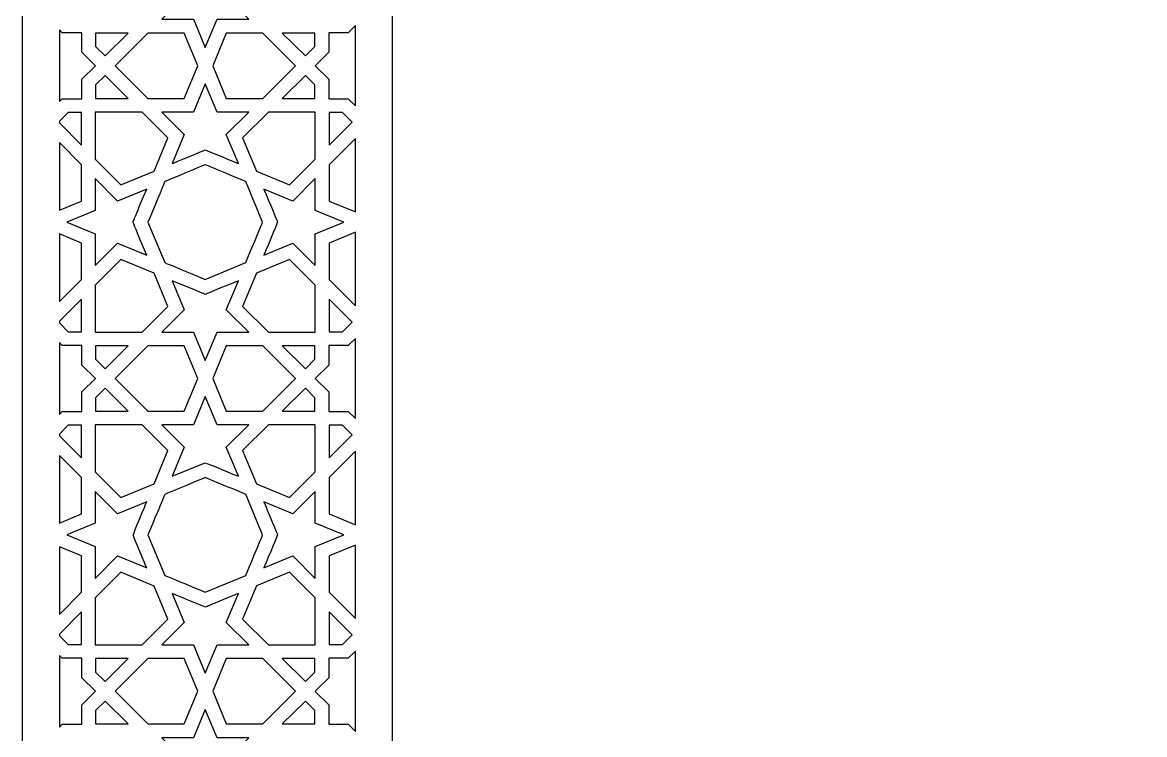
# Model space of a CAD drawing. Header units: millimetres. Extents: x -71 to 71, y -100 to 100.
# Drawn here: x -71.4 to 0, y -44.5 to 0.9 of the extents above; entities that cross this region are included whole.
import ezdxf

# ---------------------------------------------------------------- set-up
doc = ezdxf.new("R2010")
doc.units = ezdxf.units.MM
doc.header["$MEASUREMENT"] = 0
doc.layers.add('layer 1', color=7, linetype='Continuous')

msp = doc.modelspace()

# ---------------------------------------------------------------- linework, layer by layer
at = {"layer": 'layer 1', "color": 250}
for points, knots in [([(71.4703, 100.1536), (71.4703, 100.1536), (-71.4375, 100.1536), (-71.4375, 100.1536), (-71.4375, 100.1536), (-71.4375, 100.1536), (-71.4375, -99.8361), (-71.4375, -99.8361), (-71.4375, -99.8361), (-71.4375, -99.8361), (-47.8871, -99.8361), (-47.8871, -99.8361), (-47.8871, -99.8361), (-47.8871, -99.8361), (-47.8871, 29.4887), (-47.8871, 29.4887), (-47.8871, 29.4887), (-47.8871, 38.6786), (-43.8667, 47.1615), (-36.8563, 52.7622), (-36.8563, 52.7622), (-23.6283, 63.3317), (-10.5375, 62.4029), (0.0166, 75.0503), (0.0166, 75.0503), (10.5703, 62.4029), (23.6608, 63.3317), (36.8893, 52.7622), (36.8893, 52.7622), (43.8993, 47.1615), (47.9199, 38.6789), (47.9199, 29.4887), (47.9199, 29.4887), (47.9199, 29.4887), (47.9199, -99.8361), (47.9199, -99.8361), (47.9199, -99.8361), (47.9199, -99.8361), (71.4703, -99.8361), (71.4703, -99.8361), (71.4703, -99.8361), (71.4703, -99.8361), (71.4703, 100.1536), (71.4703, 100.1536)], [0, 0, 0, 0, 0.0833333, 0.0833333, 0.0833333, 0.0833333, 0.1666667, 0.1666667, 0.1666667, 0.1666667, 0.25, 0.25, 0.25, 0.25, 0.3333333, 0.3333333, 0.3333333, 0.3333333, 0.4166667, 0.4166667, 0.4166667, 0.4166667, 0.5, 0.5, 0.5, 0.5, 0.5833333, 0.5833333, 0.5833333, 0.5833333, 0.6666667, 0.6666667, 0.6666667, 0.6666667, 0.75, 0.75, 0.75, 0.75, 0.8333333, 0.8333333, 0.8333333, 0.8333333, 1, 1, 1, 1]), ([(-59.7856, 3.4653), (-59.3987, 3.6266), (-59.9415, 3.4004), (-57.6901, 4.3339), (-57.6901, 4.3339), (-57.6901, 4.3339), (-58.4561, 2.4878), (-58.4561, 2.4878), (-58.4561, 2.4878), (-58.4561, 2.4878), (-57.0247, 1.0633), (-57.0247, 1.0633), (-57.0247, 1.0633), (-57.0247, 1.0633), (-59.0456, 1.0633), (-59.0456, 1.0633), (-59.0456, 1.0633), (-59.0456, 1.0633), (-59.795, -0.7454), (-59.795, -0.7454), (-59.795, -0.7454), (-59.795, -0.7454), (-60.5434, 1.0633), (-60.5434, 1.0633), (-60.5434, 1.0633), (-60.5434, 1.0633), (-62.5654, 1.0633), (-62.5654, 1.0633), (-62.5654, 1.0633), (-62.5654, 1.0633), (-61.1341, 2.4878), (-61.1341, 2.4878), (-61.1341, 2.4878), (-61.1341, 2.4878), (-61.9004, 4.3339), (-61.9004, 4.3339), (-61.9004, 4.3339), (-61.832, 4.3057), (-59.8576, 3.4826), (-59.7856, 3.4653)], [0, 0, 0, 0, 0.0909091, 0.0909091, 0.0909091, 0.0909091, 0.1818182, 0.1818182, 0.1818182, 0.1818182, 0.2727273, 0.2727273, 0.2727273, 0.2727273, 0.3636364, 0.3636364, 0.3636364, 0.3636364, 0.4545455, 0.4545455, 0.4545455, 0.4545455, 0.5454545, 0.5454545, 0.5454545, 0.5454545, 0.6363636, 0.6363636, 0.6363636, 0.6363636, 0.7272727, 0.7272727, 0.7272727, 0.7272727, 0.8181818, 0.8181818, 0.8181818, 0.8181818, 1, 1, 1, 1]), ([(-66.7907, -1.8976), (-66.7907, -1.8976), (-67.6581, -2.7573), (-67.6581, -2.7573), (-67.6581, -2.7573), (-67.6581, -2.7573), (-67.6581, -3.9998), (-67.6581, -3.9998), (-67.6581, -3.9998), (-67.6581, -3.9998), (-68.9004, -3.9998), (-68.9004, -3.9998), (-68.9004, -3.9998), (-68.9004, -3.9998), (-69.0857, -4.1868), (-69.0857, -4.1868), (-69.0857, -4.1868), (-69.0857, -4.1868), (-69.0857, 0.3905), (-69.0857, 0.3905), (-69.0857, 0.3905), (-69.0857, 0.3905), (-68.9004, 0.2039), (-68.9004, 0.2039), (-68.9004, 0.2039), (-68.9004, 0.2039), (-67.6581, 0.2039), (-67.6581, 0.2039), (-67.6581, 0.2039), (-67.6581, 0.2039), (-67.6581, -1.0396), (-67.6581, -1.0396), (-67.6581, -1.0396), (-67.6581, -1.0396), (-66.7907, -1.8976), (-66.7907, -1.8976)], [0, 0, 0, 0, 0.1, 0.1, 0.1, 0.1, 0.2, 0.2, 0.2, 0.2, 0.3, 0.3, 0.3, 0.3, 0.4, 0.4, 0.4, 0.4, 0.5, 0.5, 0.5, 0.5, 0.6, 0.6, 0.6, 0.6, 0.7, 0.7, 0.7, 0.7, 0.8, 0.8, 0.8, 0.8, 1, 1, 1, 1]), ([(-64.7007, 0.181), (-64.7007, 0.181), (-66.1659, -1.2777), (-66.1659, -1.2777), (-66.1659, -1.2777), (-66.1659, -1.2777), (-66.777, -0.672), (-66.777, -0.672), (-66.777, -0.672), (-66.777, -0.672), (-66.777, 0.181), (-66.777, 0.181), (-66.777, 0.181), (-66.777, 0.181), (-64.7007, 0.181), (-64.7007, 0.181)], [0, 0, 0, 0, 0.2, 0.2, 0.2, 0.2, 0.4, 0.4, 0.4, 0.4, 0.6, 0.6, 0.6, 0.6, 1, 1, 1, 1]), ([(-61.1334, 0.181), (-61.1334, 0.181), (-60.2719, -1.8986), (-60.2719, -1.8986), (-60.2719, -1.8986), (-60.2719, -1.8986), (-61.1334, -3.9779), (-61.1334, -3.9779), (-61.1334, -3.9779), (-61.1334, -3.9779), (-63.4509, -3.9779), (-63.4509, -3.9779), (-63.4509, -3.9779), (-63.4509, -3.9779), (-65.5409, -1.8986), (-65.5409, -1.8986), (-65.5409, -1.8986), (-65.5409, -1.8986), (-63.4509, 0.181), (-63.4509, 0.181), (-63.4509, 0.181), (-63.4509, 0.181), (-61.1334, 0.181), (-61.1334, 0.181)], [0, 0, 0, 0, 0.1428571, 0.1428571, 0.1428571, 0.1428571, 0.2857143, 0.2857143, 0.2857143, 0.2857143, 0.4285714, 0.4285714, 0.4285714, 0.4285714, 0.5714286, 0.5714286, 0.5714286, 0.5714286, 0.7142857, 0.7142857, 0.7142857, 0.7142857, 1, 1, 1, 1]), ([(-58.4568, -3.9779), (-58.4568, -3.9779), (-59.3171, -1.8986), (-59.3171, -1.8986), (-59.3171, -1.8986), (-59.3171, -1.8986), (-58.4568, 0.181), (-58.4568, 0.181), (-58.4568, 0.181), (-58.4568, 0.181), (-56.1394, 0.181), (-56.1394, 0.181), (-56.1394, 0.181), (-56.1394, 0.181), (-54.0494, -1.8986), (-54.0494, -1.8986), (-54.0494, -1.8986), (-54.0494, -1.8986), (-56.1394, -3.9779), (-56.1394, -3.9779), (-56.1394, -3.9779), (-56.1394, -3.9779), (-58.4568, -3.9779), (-58.4568, -3.9779)], [0, 0, 0, 0, 0.1428571, 0.1428571, 0.1428571, 0.1428571, 0.2857143, 0.2857143, 0.2857143, 0.2857143, 0.4285714, 0.4285714, 0.4285714, 0.4285714, 0.5714286, 0.5714286, 0.5714286, 0.5714286, 0.7142857, 0.7142857, 0.7142857, 0.7142857, 1, 1, 1, 1]), ([(-52.8132, 0.181), (-52.8132, 0.181), (-52.8132, -0.672), (-52.8132, -0.672), (-52.8132, -0.672), (-52.8132, -0.672), (-53.4232, -1.2777), (-53.4232, -1.2777), (-53.4232, -1.2777), (-53.4232, -1.2777), (-54.8893, 0.181), (-54.8893, 0.181), (-54.8893, 0.181), (-54.8893, 0.181), (-52.8132, 0.181), (-52.8132, 0.181)], [0, 0, 0, 0, 0.2, 0.2, 0.2, 0.2, 0.4, 0.4, 0.4, 0.4, 0.6, 0.6, 0.6, 0.6, 1, 1, 1, 1]), ([(-52.7747, -1.9216), (-52.7747, -1.9216), (-52.7729, -1.9205), (-52.7729, -1.9205), (-52.7729, -1.9205), (-52.7729, -1.9205), (-52.797, -1.8965), (-52.797, -1.8965), (-52.797, -1.8965), (-52.797, -1.8965), (-51.931, -1.0396), (-51.931, -1.0396), (-51.931, -1.0396), (-51.931, -1.0396), (-51.931, 0.2039), (-51.931, 0.2039), (-51.931, 0.2039), (-51.931, 0.2039), (-50.6887, 0.2039), (-50.6887, 0.2039), (-50.6887, 0.2039), (-50.6887, 0.2039), (-50.2387, 0.6576), (-50.2387, 0.6576), (-50.2387, 0.6576), (-50.2387, 0.6576), (-50.2387, -4.4535), (-50.2387, -4.4535), (-50.2387, -4.4535), (-50.2387, -4.4535), (-50.6887, -3.9998), (-50.6887, -3.9998), (-50.6887, -3.9998), (-50.6887, -3.9998), (-51.931, -3.9998), (-51.931, -3.9998), (-51.931, -3.9998), (-51.931, -3.9998), (-51.931, -2.7573), (-51.931, -2.7573), (-51.931, -2.7573), (-51.931, -2.7573), (-52.7747, -1.9216), (-52.7747, -1.9216)], [0, 0, 0, 0, 0.0833333, 0.0833333, 0.0833333, 0.0833333, 0.1666667, 0.1666667, 0.1666667, 0.1666667, 0.25, 0.25, 0.25, 0.25, 0.3333333, 0.3333333, 0.3333333, 0.3333333, 0.4166667, 0.4166667, 0.4166667, 0.4166667, 0.5, 0.5, 0.5, 0.5, 0.5833333, 0.5833333, 0.5833333, 0.5833333, 0.6666667, 0.6666667, 0.6666667, 0.6666667, 0.75, 0.75, 0.75, 0.75, 0.8333333, 0.8333333, 0.8333333, 0.8333333, 1, 1, 1, 1]), ([(-66.777, -3.9779), (-66.777, -3.9779), (-66.777, -3.1238), (-66.777, -3.1238), (-66.777, -3.1238), (-66.777, -3.1238), (-66.1659, -2.5192), (-66.1659, -2.5192), (-66.1659, -2.5192), (-66.1659, -2.5192), (-64.7007, -3.9779), (-64.7007, -3.9779), (-64.7007, -3.9779), (-64.7007, -3.9779), (-66.777, -3.9779), (-66.777, -3.9779)], [0, 0, 0, 0, 0.2, 0.2, 0.2, 0.2, 0.4, 0.4, 0.4, 0.4, 0.6, 0.6, 0.6, 0.6, 1, 1, 1, 1]), ([(-54.8893, -3.9779), (-54.8893, -3.9779), (-53.4231, -2.5192), (-53.4231, -2.5192), (-53.4231, -2.5192), (-53.4231, -2.5192), (-52.8132, -3.1238), (-52.8132, -3.1238), (-52.8132, -3.1238), (-52.8132, -3.1238), (-52.8132, -3.9779), (-52.8132, -3.9779), (-52.8132, -3.9779), (-52.8132, -3.9779), (-54.8893, -3.9779), (-54.8893, -3.9779)], [0, 0, 0, 0, 0.2, 0.2, 0.2, 0.2, 0.4, 0.4, 0.4, 0.4, 0.6, 0.6, 0.6, 0.6, 1, 1, 1, 1]), ([(-60.5434, -4.8591), (-60.5434, -4.8591), (-59.795, -3.0505), (-59.795, -3.0505), (-59.795, -3.0505), (-59.795, -3.0505), (-59.0456, -4.8591), (-59.0456, -4.8591), (-59.0456, -4.8591), (-59.0456, -4.8591), (-57.0247, -4.8591), (-57.0247, -4.8591), (-57.0247, -4.8591), (-57.0247, -4.8591), (-58.4561, -6.2837), (-58.4561, -6.2837), (-58.4561, -6.2837), (-58.4561, -6.2837), (-57.6898, -8.1308), (-57.6898, -8.1308), (-57.6898, -8.1308), (-57.7621, -8.1008), (-59.7329, -7.2764), (-59.81, -7.2637), (-59.81, -7.2637), (-59.9058, -7.3043), (-61.8021, -8.0902), (-61.9004, -8.1308), (-61.9004, -8.1308), (-61.9004, -8.1308), (-61.1341, -6.2837), (-61.1341, -6.2837), (-61.1341, -6.2837), (-61.1341, -6.2837), (-62.5654, -4.8591), (-62.5654, -4.8591), (-62.5654, -4.8591), (-62.5654, -4.8591), (-60.5434, -4.8591), (-60.5434, -4.8591)], [0, 0, 0, 0, 0.0909091, 0.0909091, 0.0909091, 0.0909091, 0.1818182, 0.1818182, 0.1818182, 0.1818182, 0.2727273, 0.2727273, 0.2727273, 0.2727273, 0.3636364, 0.3636364, 0.3636364, 0.3636364, 0.4545455, 0.4545455, 0.4545455, 0.4545455, 0.5454545, 0.5454545, 0.5454545, 0.5454545, 0.6363636, 0.6363636, 0.6363636, 0.6363636, 0.7272727, 0.7272727, 0.7272727, 0.7272727, 0.8181818, 0.8181818, 0.8181818, 0.8181818, 1, 1, 1, 1]), ([(-67.6797, -4.8807), (-67.6797, -4.8807), (-67.6797, -6.9571), (-67.6797, -6.9571), (-67.6797, -6.9571), (-67.6797, -6.9571), (-69.0857, -5.5446), (-69.0857, -5.5446), (-69.0857, -5.5446), (-69.0857, -5.5446), (-69.0857, -5.4381), (-69.0857, -5.4381), (-69.0857, -5.4381), (-69.0857, -5.4381), (-68.534, -4.8807), (-68.534, -4.8807), (-68.534, -4.8807), (-68.534, -4.8807), (-67.6797, -4.8807), (-67.6797, -4.8807)], [0, 0, 0, 0, 0.1666667, 0.1666667, 0.1666667, 0.1666667, 0.3333333, 0.3333333, 0.3333333, 0.3333333, 0.5, 0.5, 0.5, 0.5, 0.6666667, 0.6666667, 0.6666667, 0.6666667, 1, 1, 1, 1]), ([(-63.0524, -8.6067), (-63.0524, -8.6067), (-65.1666, -9.4837), (-65.1666, -9.4837), (-65.1666, -9.4837), (-65.1666, -9.4837), (-66.7988, -7.8436), (-66.7988, -7.8436), (-66.7988, -7.8436), (-66.7988, -7.8436), (-66.7988, -4.8591), (-66.7988, -4.8591), (-66.7988, -4.8591), (-66.7988, -4.8591), (-63.8142, -4.8591), (-63.8142, -4.8591), (-63.8142, -4.8591), (-63.8142, -4.8591), (-62.174, -6.4911), (-62.174, -6.4911), (-62.174, -6.4911), (-62.174, -6.4911), (-63.0524, -8.6067), (-63.0524, -8.6067)], [0, 0, 0, 0, 0.1428571, 0.1428571, 0.1428571, 0.1428571, 0.2857143, 0.2857143, 0.2857143, 0.2857143, 0.4285714, 0.4285714, 0.4285714, 0.4285714, 0.5714286, 0.5714286, 0.5714286, 0.5714286, 0.7142857, 0.7142857, 0.7142857, 0.7142857, 1, 1, 1, 1]), ([(-56.5391, -8.6067), (-56.5391, -8.6067), (-57.415, -6.4911), (-57.415, -6.4911), (-57.415, -6.4911), (-57.415, -6.4911), (-55.7749, -4.8591), (-55.7749, -4.8591), (-55.7749, -4.8591), (-55.7749, -4.8591), (-52.7902, -4.8591), (-52.7902, -4.8591), (-52.7902, -4.8591), (-52.7902, -4.8591), (-52.7902, -7.8436), (-52.7902, -7.8436), (-52.7902, -7.8436), (-52.7902, -7.8436), (-54.4236, -9.4837), (-54.4236, -9.4837), (-54.4236, -9.4837), (-54.4236, -9.4837), (-56.5391, -8.6067), (-56.5391, -8.6067)], [0, 0, 0, 0, 0.1428571, 0.1428571, 0.1428571, 0.1428571, 0.2857143, 0.2857143, 0.2857143, 0.2857143, 0.4285714, 0.4285714, 0.4285714, 0.4285714, 0.5714286, 0.5714286, 0.5714286, 0.5714286, 0.7142857, 0.7142857, 0.7142857, 0.7142857, 1, 1, 1, 1]), ([(-51.9092, -6.9571), (-51.9092, -6.9571), (-51.9092, -4.8807), (-51.9092, -4.8807), (-51.9092, -4.8807), (-51.9092, -4.8807), (-51.0563, -4.8807), (-51.0563, -4.8807), (-51.0563, -4.8807), (-51.0563, -4.8807), (-50.4504, -5.4917), (-50.4504, -5.4917), (-50.4504, -5.4917), (-50.4504, -5.4917), (-51.9092, -6.9571), (-51.9092, -6.9571)], [0, 0, 0, 0, 0.2, 0.2, 0.2, 0.2, 0.4, 0.4, 0.4, 0.4, 0.6, 0.6, 0.6, 0.6, 1, 1, 1, 1]), ([(-69.0857, -11.1075), (-69.0857, -11.1075), (-69.0857, -6.7945), (-69.0857, -6.7945), (-69.0857, -6.7945), (-69.0857, -6.7945), (-67.6797, -8.207), (-67.6797, -8.207), (-67.6797, -8.207), (-67.6797, -8.207), (-67.6797, -10.5244), (-67.6797, -10.5244), (-67.6797, -10.5244), (-67.6797, -10.5244), (-69.0857, -11.1075), (-69.0857, -11.1075)], [0, 0, 0, 0, 0.2, 0.2, 0.2, 0.2, 0.4, 0.4, 0.4, 0.4, 0.6, 0.6, 0.6, 0.6, 1, 1, 1, 1]), ([(-50.2387, -6.5288), (-50.2387, -6.5288), (-50.2387, -11.2162), (-50.2387, -11.2162), (-50.2387, -11.2162), (-50.2387, -11.2162), (-51.9092, -10.5244), (-51.9092, -10.5244), (-51.9092, -10.5244), (-51.9092, -10.5244), (-51.9092, -8.207), (-51.9092, -8.207), (-51.9092, -8.207), (-51.9092, -8.207), (-50.2387, -6.5288), (-50.2387, -6.5288)], [0, 0, 0, 0, 0.2, 0.2, 0.2, 0.2, 0.4, 0.4, 0.4, 0.4, 0.6, 0.6, 0.6, 0.6, 1, 1, 1, 1]), ([(-62.3783, -9.2833), (-62.1073, -9.1697), (-60.0778, -8.3291), (-59.7949, -8.2123), (-59.7949, -8.2123), (-59.5091, -8.3298), (-57.4678, -9.1761), (-57.2079, -9.2847), (-57.2079, -9.2847), (-57.0588, -9.665), (-56.3083, -11.4734), (-56.1409, -11.8565), (-56.1409, -11.8565), (-56.2154, -12.0346), (-57.0591, -14.073), (-57.2149, -14.4448), (-57.2149, -14.4448), (-57.2149, -14.4448), (-59.795, -15.5145), (-59.795, -15.5145), (-59.795, -15.5145), (-59.9932, -15.4319), (-62.169, -14.5298), (-62.3755, -14.4441), (-62.3755, -14.4441), (-62.3755, -14.4441), (-63.4456, -11.8625), (-63.4456, -11.8625), (-63.4456, -11.8625), (-63.1927, -11.2518), (-62.4418, -9.4446), (-62.3783, -9.2833)], [0, 0, 0, 0, 0.1111111, 0.1111111, 0.1111111, 0.1111111, 0.2222222, 0.2222222, 0.2222222, 0.2222222, 0.3333333, 0.3333333, 0.3333333, 0.3333333, 0.4444444, 0.4444444, 0.4444444, 0.4444444, 0.5555556, 0.5555556, 0.5555556, 0.5555556, 0.6666667, 0.6666667, 0.6666667, 0.6666667, 0.7777778, 0.7777778, 0.7777778, 0.7777778, 1, 1, 1, 1]), ([(-68.6074, -11.8628), (-68.6074, -11.8628), (-66.7988, -11.1146), (-66.7988, -11.1146), (-66.7988, -11.1146), (-66.7988, -11.1146), (-66.7988, -9.0925), (-66.7988, -9.0925), (-66.7988, -9.0925), (-66.7988, -9.0925), (-65.3743, -10.5237), (-65.3743, -10.5237), (-65.3743, -10.5237), (-65.3743, -10.5237), (-63.5269, -9.7575), (-63.5269, -9.7575), (-63.5269, -9.7575), (-64.5323, -12.1818), (-64.3206, -11.672), (-64.4005, -11.8625), (-64.4005, -11.8625), (-64.4005, -11.8625), (-64.1692, -12.4202), (-63.5269, -13.9679), (-63.5269, -13.9679), (-63.5269, -13.9679), (-65.3743, -13.2031), (-65.3743, -13.2031), (-65.3743, -13.2031), (-65.3743, -13.2031), (-66.7988, -14.6332), (-66.7988, -14.6332), (-66.7988, -14.6332), (-66.7988, -14.6332), (-66.7988, -12.6121), (-66.7988, -12.6121), (-66.7988, -12.6121), (-66.7988, -12.6121), (-68.6074, -11.8628), (-68.6074, -11.8628)], [0, 0, 0, 0, 0.0909091, 0.0909091, 0.0909091, 0.0909091, 0.1818182, 0.1818182, 0.1818182, 0.1818182, 0.2727273, 0.2727273, 0.2727273, 0.2727273, 0.3636364, 0.3636364, 0.3636364, 0.3636364, 0.4545455, 0.4545455, 0.4545455, 0.4545455, 0.5454545, 0.5454545, 0.5454545, 0.5454545, 0.6363636, 0.6363636, 0.6363636, 0.6363636, 0.7272727, 0.7272727, 0.7272727, 0.7272727, 0.8181818, 0.8181818, 0.8181818, 0.8181818, 1, 1, 1, 1]), ([(-50.9816, -11.8628), (-50.9816, -11.8628), (-52.7902, -12.6121), (-52.7902, -12.6121), (-52.7902, -12.6121), (-52.7902, -12.6121), (-52.7902, -14.6332), (-52.7902, -14.6332), (-52.7902, -14.6332), (-52.7902, -14.6332), (-54.2148, -13.2031), (-54.2148, -13.2031), (-54.2148, -13.2031), (-54.2148, -13.2031), (-56.0622, -13.9682), (-56.0622, -13.9682), (-56.0622, -13.9682), (-56.0291, -13.8881), (-55.2103, -11.9334), (-55.1957, -11.848), (-55.1957, -11.848), (-55.2344, -11.7567), (-56.0219, -9.8548), (-56.0623, -9.7575), (-56.0623, -9.7575), (-56.0623, -9.7575), (-54.2148, -10.5237), (-54.2148, -10.5237), (-54.2148, -10.5237), (-54.2148, -10.5237), (-52.7902, -9.0925), (-52.7902, -9.0925), (-52.7902, -9.0925), (-52.7902, -9.0925), (-52.7902, -11.1146), (-52.7902, -11.1146), (-52.7902, -11.1146), (-52.7902, -11.1146), (-50.9816, -11.8628), (-50.9816, -11.8628)], [0, 0, 0, 0, 0.0909091, 0.0909091, 0.0909091, 0.0909091, 0.1818182, 0.1818182, 0.1818182, 0.1818182, 0.2727273, 0.2727273, 0.2727273, 0.2727273, 0.3636364, 0.3636364, 0.3636364, 0.3636364, 0.4545455, 0.4545455, 0.4545455, 0.4545455, 0.5454545, 0.5454545, 0.5454545, 0.5454545, 0.6363636, 0.6363636, 0.6363636, 0.6363636, 0.7272727, 0.7272727, 0.7272727, 0.7272727, 0.8181818, 0.8181818, 0.8181818, 0.8181818, 1, 1, 1, 1]), ([(-69.0857, -16.9319), (-69.0857, -16.9319), (-69.0857, -12.6188), (-69.0857, -12.6188), (-69.0857, -12.6188), (-69.0857, -12.6188), (-67.6797, -13.2009), (-67.6797, -13.2009), (-67.6797, -13.2009), (-67.6797, -13.2009), (-67.6797, -15.5183), (-67.6797, -15.5183), (-67.6797, -15.5183), (-67.6797, -15.5183), (-69.0857, -16.9319), (-69.0857, -16.9319)], [0, 0, 0, 0, 0.2, 0.2, 0.2, 0.2, 0.4, 0.4, 0.4, 0.4, 0.6, 0.6, 0.6, 0.6, 1, 1, 1, 1]), ([(-50.2387, -12.5105), (-50.2387, -12.5105), (-50.2387, -17.1976), (-50.2387, -17.1976), (-50.2387, -17.1976), (-50.2387, -17.1976), (-51.9092, -15.5183), (-51.9092, -15.5183), (-51.9092, -15.5183), (-51.9092, -15.5183), (-51.9092, -13.2009), (-51.9092, -13.2009), (-51.9092, -13.2009), (-51.9092, -13.2009), (-50.2387, -12.5105), (-50.2387, -12.5105)], [0, 0, 0, 0, 0.2, 0.2, 0.2, 0.2, 0.4, 0.4, 0.4, 0.4, 0.6, 0.6, 0.6, 0.6, 1, 1, 1, 1]), ([(-63.0508, -15.1204), (-63.0508, -15.1204), (-62.174, -17.2353), (-62.174, -17.2353), (-62.174, -17.2353), (-62.174, -17.2353), (-63.8142, -18.8676), (-63.8142, -18.8676), (-63.8142, -18.8676), (-63.8142, -18.8676), (-66.7988, -18.8676), (-66.7988, -18.8676), (-66.7988, -18.8676), (-66.7988, -18.8676), (-66.7988, -15.8831), (-66.7988, -15.8831), (-66.7988, -15.8831), (-66.7988, -15.8831), (-65.1666, -14.2427), (-65.1666, -14.2427), (-65.1666, -14.2427), (-65.1666, -14.2427), (-63.0508, -15.1204), (-63.0508, -15.1204)], [0, 0, 0, 0, 0.1428571, 0.1428571, 0.1428571, 0.1428571, 0.2857143, 0.2857143, 0.2857143, 0.2857143, 0.4285714, 0.4285714, 0.4285714, 0.4285714, 0.5714286, 0.5714286, 0.5714286, 0.5714286, 0.7142857, 0.7142857, 0.7142857, 0.7142857, 1, 1, 1, 1]), ([(-56.5379, -15.1197), (-56.5379, -15.1197), (-54.4236, -14.2427), (-54.4236, -14.2427), (-54.4236, -14.2427), (-54.4236, -14.2427), (-52.7902, -15.8831), (-52.7902, -15.8831), (-52.7902, -15.8831), (-52.7902, -15.8831), (-52.7902, -18.8676), (-52.7902, -18.8676), (-52.7902, -18.8676), (-52.7902, -18.8676), (-55.7749, -18.8676), (-55.7749, -18.8676), (-55.7749, -18.8676), (-55.7749, -18.8676), (-57.415, -17.2353), (-57.415, -17.2353), (-57.415, -17.2353), (-57.415, -17.2353), (-56.5379, -15.1197), (-56.5379, -15.1197)], [0, 0, 0, 0, 0.1428571, 0.1428571, 0.1428571, 0.1428571, 0.2857143, 0.2857143, 0.2857143, 0.2857143, 0.4285714, 0.4285714, 0.4285714, 0.4285714, 0.5714286, 0.5714286, 0.5714286, 0.5714286, 0.7142857, 0.7142857, 0.7142857, 0.7142857, 1, 1, 1, 1]), ([(-59.795, -16.4694), (-59.6168, -16.3939), (-59.7543, -16.4514), (-57.6898, -15.5956), (-57.6898, -15.5956), (-57.6898, -15.5956), (-58.4561, -17.4431), (-58.4561, -17.4431), (-58.4561, -17.4431), (-58.4561, -17.4431), (-57.0247, -18.8676), (-57.0247, -18.8676), (-57.0247, -18.8676), (-57.0247, -18.8676), (-59.0456, -18.8676), (-59.0456, -18.8676), (-59.0456, -18.8676), (-59.0456, -18.8676), (-59.795, -20.6763), (-59.795, -20.6763), (-59.795, -20.6763), (-59.795, -20.6763), (-60.5434, -18.8676), (-60.5434, -18.8676), (-60.5434, -18.8676), (-60.5434, -18.8676), (-62.5654, -18.8676), (-62.5654, -18.8676), (-62.5654, -18.8676), (-62.5654, -18.8676), (-61.1341, -17.4431), (-61.1341, -17.4431), (-61.1341, -17.4431), (-61.1341, -17.4431), (-61.9004, -15.5956), (-61.9004, -15.5956), (-61.9004, -15.5956), (-59.8523, -16.4444), (-59.9732, -16.3943), (-59.795, -16.4694)], [0, 0, 0, 0, 0.0909091, 0.0909091, 0.0909091, 0.0909091, 0.1818182, 0.1818182, 0.1818182, 0.1818182, 0.2727273, 0.2727273, 0.2727273, 0.2727273, 0.3636364, 0.3636364, 0.3636364, 0.3636364, 0.4545455, 0.4545455, 0.4545455, 0.4545455, 0.5454545, 0.5454545, 0.5454545, 0.5454545, 0.6363636, 0.6363636, 0.6363636, 0.6363636, 0.7272727, 0.7272727, 0.7272727, 0.7272727, 0.8181818, 0.8181818, 0.8181818, 0.8181818, 1, 1, 1, 1]), ([(-67.6797, -18.8447), (-67.6797, -18.8447), (-68.5338, -18.8447), (-68.5338, -18.8447), (-68.5338, -18.8447), (-68.5338, -18.8447), (-69.0857, -18.2873), (-69.0857, -18.2873), (-69.0857, -18.2873), (-69.0857, -18.2873), (-69.0857, -18.1807), (-69.0857, -18.1807), (-69.0857, -18.1807), (-69.0857, -18.1807), (-67.6797, -16.7686), (-67.6797, -16.7686), (-67.6797, -16.7686), (-67.6797, -16.7686), (-67.6797, -18.8447), (-67.6797, -18.8447)], [0, 0, 0, 0, 0.1666667, 0.1666667, 0.1666667, 0.1666667, 0.3333333, 0.3333333, 0.3333333, 0.3333333, 0.5, 0.5, 0.5, 0.5, 0.6666667, 0.6666667, 0.6666667, 0.6666667, 1, 1, 1, 1]), ([(-51.9092, -18.8447), (-51.9092, -18.8447), (-51.9092, -16.7686), (-51.9092, -16.7686), (-51.9092, -16.7686), (-51.9092, -16.7686), (-50.4504, -18.2347), (-50.4504, -18.2347), (-50.4504, -18.2347), (-50.4504, -18.2347), (-51.0563, -18.8447), (-51.0563, -18.8447), (-51.0563, -18.8447), (-51.0563, -18.8447), (-51.9092, -18.8447), (-51.9092, -18.8447)], [0, 0, 0, 0, 0.2, 0.2, 0.2, 0.2, 0.4, 0.4, 0.4, 0.4, 0.6, 0.6, 0.6, 0.6, 1, 1, 1, 1]), ([(-52.7991, -21.8281), (-52.7991, -21.8281), (-51.931, -20.9695), (-51.931, -20.9695), (-51.931, -20.9695), (-51.931, -20.9695), (-51.931, -19.727), (-51.931, -19.727), (-51.931, -19.727), (-51.931, -19.727), (-50.6885, -19.727), (-50.6885, -19.727), (-50.6885, -19.727), (-50.6885, -19.727), (-50.2387, -19.2722), (-50.2387, -19.2722), (-50.2387, -19.2722), (-50.2387, -19.2722), (-50.2387, -24.3836), (-50.2387, -24.3836), (-50.2387, -24.3836), (-50.2387, -24.3836), (-50.6885, -23.9293), (-50.6885, -23.9293), (-50.6885, -23.9293), (-50.6885, -23.9293), (-51.931, -23.9293), (-51.931, -23.9293), (-51.931, -23.9293), (-51.931, -23.9293), (-51.931, -22.6868), (-51.931, -22.6868), (-51.931, -22.6868), (-51.931, -22.6868), (-52.7991, -21.8281), (-52.7991, -21.8281)], [0, 0, 0, 0, 0.1, 0.1, 0.1, 0.1, 0.2, 0.2, 0.2, 0.2, 0.3, 0.3, 0.3, 0.3, 0.4, 0.4, 0.4, 0.4, 0.5, 0.5, 0.5, 0.5, 0.6, 0.6, 0.6, 0.6, 0.7, 0.7, 0.7, 0.7, 0.8, 0.8, 0.8, 0.8, 1, 1, 1, 1]), ([(-66.7899, -21.8281), (-66.7899, -21.8281), (-67.6581, -22.6868), (-67.6581, -22.6868), (-67.6581, -22.6868), (-67.6581, -22.6868), (-67.6581, -23.9293), (-67.6581, -23.9293), (-67.6581, -23.9293), (-67.6581, -23.9293), (-68.9005, -23.9293), (-68.9005, -23.9293), (-68.9005, -23.9293), (-68.9005, -23.9293), (-69.0857, -24.1166), (-69.0857, -24.1166), (-69.0857, -24.1166), (-69.0857, -24.1166), (-69.0857, -19.5393), (-69.0857, -19.5393), (-69.0857, -19.5393), (-69.0857, -19.5393), (-68.9005, -19.727), (-68.9005, -19.727), (-68.9005, -19.727), (-68.9005, -19.727), (-67.6581, -19.727), (-67.6581, -19.727), (-67.6581, -19.727), (-67.6581, -19.727), (-67.6581, -20.9695), (-67.6581, -20.9695), (-67.6581, -20.9695), (-67.6581, -20.9695), (-66.7899, -21.8281), (-66.7899, -21.8281)], [0, 0, 0, 0, 0.1, 0.1, 0.1, 0.1, 0.2, 0.2, 0.2, 0.2, 0.3, 0.3, 0.3, 0.3, 0.4, 0.4, 0.4, 0.4, 0.5, 0.5, 0.5, 0.5, 0.6, 0.6, 0.6, 0.6, 0.7, 0.7, 0.7, 0.7, 0.8, 0.8, 0.8, 0.8, 1, 1, 1, 1]), ([(-64.7007, -19.7485), (-64.7007, -19.7485), (-66.1659, -21.2076), (-66.1659, -21.2076), (-66.1659, -21.2076), (-66.1659, -21.2076), (-66.777, -20.6015), (-66.777, -20.6015), (-66.777, -20.6015), (-66.777, -20.6015), (-66.777, -19.7485), (-66.777, -19.7485), (-66.777, -19.7485), (-66.777, -19.7485), (-64.7007, -19.7485), (-64.7007, -19.7485)], [0, 0, 0, 0, 0.2, 0.2, 0.2, 0.2, 0.4, 0.4, 0.4, 0.4, 0.6, 0.6, 0.6, 0.6, 1, 1, 1, 1]), ([(-61.1334, -19.7485), (-61.1334, -19.7485), (-60.2719, -21.8281), (-60.2719, -21.8281), (-60.2719, -21.8281), (-60.2719, -21.8281), (-61.1334, -23.9077), (-61.1334, -23.9077), (-61.1334, -23.9077), (-61.1334, -23.9077), (-63.4509, -23.9077), (-63.4509, -23.9077), (-63.4509, -23.9077), (-63.4509, -23.9077), (-65.5409, -21.8281), (-65.5409, -21.8281), (-65.5409, -21.8281), (-65.5409, -21.8281), (-63.4509, -19.7485), (-63.4509, -19.7485), (-63.4509, -19.7485), (-63.4509, -19.7485), (-61.1334, -19.7485), (-61.1334, -19.7485)], [0, 0, 0, 0, 0.1428571, 0.1428571, 0.1428571, 0.1428571, 0.2857143, 0.2857143, 0.2857143, 0.2857143, 0.4285714, 0.4285714, 0.4285714, 0.4285714, 0.5714286, 0.5714286, 0.5714286, 0.5714286, 0.7142857, 0.7142857, 0.7142857, 0.7142857, 1, 1, 1, 1]), ([(-58.4568, -23.9077), (-58.4568, -23.9077), (-59.3171, -21.8281), (-59.3171, -21.8281), (-59.3171, -21.8281), (-59.3171, -21.8281), (-58.4568, -19.7485), (-58.4568, -19.7485), (-58.4568, -19.7485), (-58.4568, -19.7485), (-56.1394, -19.7485), (-56.1394, -19.7485), (-56.1394, -19.7485), (-56.1394, -19.7485), (-54.0494, -21.8281), (-54.0494, -21.8281), (-54.0494, -21.8281), (-54.0494, -21.8281), (-56.1394, -23.9077), (-56.1394, -23.9077), (-56.1394, -23.9077), (-56.1394, -23.9077), (-58.4568, -23.9077), (-58.4568, -23.9077)], [0, 0, 0, 0, 0.1428571, 0.1428571, 0.1428571, 0.1428571, 0.2857143, 0.2857143, 0.2857143, 0.2857143, 0.4285714, 0.4285714, 0.4285714, 0.4285714, 0.5714286, 0.5714286, 0.5714286, 0.5714286, 0.7142857, 0.7142857, 0.7142857, 0.7142857, 1, 1, 1, 1]), ([(-52.8132, -19.7485), (-52.8132, -19.7485), (-52.8132, -20.6015), (-52.8132, -20.6015), (-52.8132, -20.6015), (-52.8132, -20.6015), (-53.4232, -21.2072), (-53.4232, -21.2072), (-53.4232, -21.2072), (-53.4232, -21.2072), (-54.8893, -19.7485), (-54.8893, -19.7485), (-54.8893, -19.7485), (-54.8893, -19.7485), (-52.8132, -19.7485), (-52.8132, -19.7485)], [0, 0, 0, 0, 0.2, 0.2, 0.2, 0.2, 0.4, 0.4, 0.4, 0.4, 0.6, 0.6, 0.6, 0.6, 1, 1, 1, 1]), ([(-66.777, -23.9077), (-66.777, -23.9077), (-66.777, -23.0544), (-66.777, -23.0544), (-66.777, -23.0544), (-66.777, -23.0544), (-66.1659, -22.4486), (-66.1659, -22.4486), (-66.1659, -22.4486), (-66.1659, -22.4486), (-64.7007, -23.9077), (-64.7007, -23.9077), (-64.7007, -23.9077), (-64.7007, -23.9077), (-66.777, -23.9077), (-66.777, -23.9077)], [0, 0, 0, 0, 0.2, 0.2, 0.2, 0.2, 0.4, 0.4, 0.4, 0.4, 0.6, 0.6, 0.6, 0.6, 1, 1, 1, 1]), ([(-52.8132, -23.9077), (-52.8132, -23.9077), (-54.8893, -23.9077), (-54.8893, -23.9077), (-54.8893, -23.9077), (-54.8893, -23.9077), (-53.4232, -22.4486), (-53.4232, -22.4486), (-53.4232, -22.4486), (-53.4232, -22.4486), (-52.8132, -23.0544), (-52.8132, -23.0544), (-52.8132, -23.0544), (-52.8132, -23.0544), (-52.8132, -23.9077), (-52.8132, -23.9077)], [0, 0, 0, 0, 0.2, 0.2, 0.2, 0.2, 0.4, 0.4, 0.4, 0.4, 0.6, 0.6, 0.6, 0.6, 1, 1, 1, 1]), ([(-60.5434, -24.7886), (-60.5434, -24.7886), (-59.795, -22.9799), (-59.795, -22.9799), (-59.795, -22.9799), (-59.795, -22.9799), (-59.0456, -24.7886), (-59.0456, -24.7886), (-59.0456, -24.7886), (-59.0456, -24.7886), (-57.0247, -24.7886), (-57.0247, -24.7886), (-57.0247, -24.7886), (-57.0247, -24.7886), (-58.4561, -26.2131), (-58.4561, -26.2131), (-58.4561, -26.2131), (-58.4561, -26.2131), (-57.6898, -28.0606), (-57.6898, -28.0606), (-57.6898, -28.0606), (-57.7675, -28.0282), (-59.7257, -27.209), (-59.8083, -27.1935), (-59.8083, -27.1935), (-59.8083, -27.1935), (-61.9004, -28.0606), (-61.9004, -28.0606), (-61.9004, -28.0606), (-61.9004, -28.0606), (-61.1341, -26.2131), (-61.1341, -26.2131), (-61.1341, -26.2131), (-61.1341, -26.2131), (-62.5654, -24.7886), (-62.5654, -24.7886), (-62.5654, -24.7886), (-62.5654, -24.7886), (-60.5434, -24.7886), (-60.5434, -24.7886)], [0, 0, 0, 0, 0.0909091, 0.0909091, 0.0909091, 0.0909091, 0.1818182, 0.1818182, 0.1818182, 0.1818182, 0.2727273, 0.2727273, 0.2727273, 0.2727273, 0.3636364, 0.3636364, 0.3636364, 0.3636364, 0.4545455, 0.4545455, 0.4545455, 0.4545455, 0.5454545, 0.5454545, 0.5454545, 0.5454545, 0.6363636, 0.6363636, 0.6363636, 0.6363636, 0.7272727, 0.7272727, 0.7272727, 0.7272727, 0.8181818, 0.8181818, 0.8181818, 0.8181818, 1, 1, 1, 1]), ([(-67.6797, -24.8116), (-67.6797, -24.8116), (-67.6797, -26.8877), (-67.6797, -26.8877), (-67.6797, -26.8877), (-67.6797, -26.8877), (-69.0857, -25.4751), (-69.0857, -25.4751), (-69.0857, -25.4751), (-69.0857, -25.4751), (-69.0857, -25.3689), (-69.0857, -25.3689), (-69.0857, -25.3689), (-69.0857, -25.3689), (-68.534, -24.8116), (-68.534, -24.8116), (-68.534, -24.8116), (-68.534, -24.8116), (-67.6797, -24.8116), (-67.6797, -24.8116)], [0, 0, 0, 0, 0.1666667, 0.1666667, 0.1666667, 0.1666667, 0.3333333, 0.3333333, 0.3333333, 0.3333333, 0.5, 0.5, 0.5, 0.5, 0.6666667, 0.6666667, 0.6666667, 0.6666667, 1, 1, 1, 1]), ([(-63.0524, -28.5376), (-63.0524, -28.5376), (-65.1666, -29.4132), (-65.1666, -29.4132), (-65.1666, -29.4132), (-65.1666, -29.4132), (-66.7988, -27.7745), (-66.7988, -27.7745), (-66.7988, -27.7745), (-66.7988, -27.7745), (-66.7988, -24.7886), (-66.7988, -24.7886), (-66.7988, -24.7886), (-66.7988, -24.7886), (-63.8143, -24.7886), (-63.8143, -24.7886), (-63.8143, -24.7886), (-63.8143, -24.7886), (-62.174, -26.422), (-62.174, -26.422), (-62.174, -26.422), (-62.174, -26.422), (-63.0524, -28.5376), (-63.0524, -28.5376)], [0, 0, 0, 0, 0.1428571, 0.1428571, 0.1428571, 0.1428571, 0.2857143, 0.2857143, 0.2857143, 0.2857143, 0.4285714, 0.4285714, 0.4285714, 0.4285714, 0.5714286, 0.5714286, 0.5714286, 0.5714286, 0.7142857, 0.7142857, 0.7142857, 0.7142857, 1, 1, 1, 1]), ([(-56.5391, -28.5362), (-56.5391, -28.5362), (-57.415, -26.422), (-57.415, -26.422), (-57.415, -26.422), (-57.415, -26.422), (-55.7749, -24.7886), (-55.7749, -24.7886), (-55.7749, -24.7886), (-55.7749, -24.7886), (-52.7902, -24.7886), (-52.7902, -24.7886), (-52.7902, -24.7886), (-52.7902, -24.7886), (-52.7902, -27.7745), (-52.7902, -27.7745), (-52.7902, -27.7745), (-52.7902, -27.7745), (-54.4236, -29.4132), (-54.4236, -29.4132), (-54.4236, -29.4132), (-54.4236, -29.4132), (-56.5391, -28.5362), (-56.5391, -28.5362)], [0, 0, 0, 0, 0.1428571, 0.1428571, 0.1428571, 0.1428571, 0.2857143, 0.2857143, 0.2857143, 0.2857143, 0.4285714, 0.4285714, 0.4285714, 0.4285714, 0.5714286, 0.5714286, 0.5714286, 0.5714286, 0.7142857, 0.7142857, 0.7142857, 0.7142857, 1, 1, 1, 1]), ([(-51.9092, -26.8877), (-51.9092, -26.8877), (-51.9092, -24.8116), (-51.9092, -24.8116), (-51.9092, -24.8116), (-51.9092, -24.8116), (-51.0563, -24.8116), (-51.0563, -24.8116), (-51.0563, -24.8116), (-51.0563, -24.8116), (-50.4504, -25.4215), (-50.4504, -25.4215), (-50.4504, -25.4215), (-50.4504, -25.4215), (-51.9092, -26.8877), (-51.9092, -26.8877)], [0, 0, 0, 0, 0.2, 0.2, 0.2, 0.2, 0.4, 0.4, 0.4, 0.4, 0.6, 0.6, 0.6, 0.6, 1, 1, 1, 1]), ([(-69.0857, -31.037), (-69.0857, -31.037), (-69.0857, -26.7243), (-69.0857, -26.7243), (-69.0857, -26.7243), (-69.0857, -26.7243), (-67.6797, -28.1379), (-67.6797, -28.1379), (-67.6797, -28.1379), (-67.6797, -28.1379), (-67.6797, -30.4553), (-67.6797, -30.4553), (-67.6797, -30.4553), (-67.6797, -30.4553), (-69.0857, -31.037), (-69.0857, -31.037)], [0, 0, 0, 0, 0.2, 0.2, 0.2, 0.2, 0.4, 0.4, 0.4, 0.4, 0.6, 0.6, 0.6, 0.6, 1, 1, 1, 1]), ([(-50.2387, -26.4597), (-50.2387, -26.4597), (-50.2387, -31.1471), (-50.2387, -31.1471), (-50.2387, -31.1471), (-50.2387, -31.1471), (-51.9092, -30.4553), (-51.9092, -30.4553), (-51.9092, -30.4553), (-51.9092, -30.4553), (-51.9092, -28.1379), (-51.9092, -28.1379), (-51.9092, -28.1379), (-51.9092, -28.1379), (-50.2387, -26.4597), (-50.2387, -26.4597)], [0, 0, 0, 0, 0.2, 0.2, 0.2, 0.2, 0.4, 0.4, 0.4, 0.4, 0.6, 0.6, 0.6, 0.6, 1, 1, 1, 1]), ([(-62.3783, -29.2132), (-61.9645, -29.041), (-59.9491, -28.2067), (-59.7968, -28.1411), (-59.7968, -28.1411), (-59.6882, -28.1866), (-57.3179, -29.1687), (-57.2077, -29.2146), (-57.2077, -29.2146), (-57.0577, -29.5963), (-56.3055, -31.412), (-56.1414, -31.7884), (-56.1414, -31.7884), (-56.2158, -31.9666), (-57.0756, -34.0423), (-57.2149, -34.3743), (-57.2149, -34.3743), (-57.2149, -34.3743), (-59.795, -35.4439), (-59.795, -35.4439), (-59.795, -35.4439), (-59.9904, -35.3628), (-62.1021, -34.4879), (-62.3761, -34.3736), (-62.3761, -34.3736), (-62.3761, -34.3736), (-63.4456, -31.7934), (-63.4456, -31.7934), (-63.4456, -31.7934), (-63.1584, -31.0991), (-62.4371, -29.3624), (-62.3783, -29.2132)], [0, 0, 0, 0, 0.1111111, 0.1111111, 0.1111111, 0.1111111, 0.2222222, 0.2222222, 0.2222222, 0.2222222, 0.3333333, 0.3333333, 0.3333333, 0.3333333, 0.4444444, 0.4444444, 0.4444444, 0.4444444, 0.5555556, 0.5555556, 0.5555556, 0.5555556, 0.6666667, 0.6666667, 0.6666667, 0.6666667, 0.7777778, 0.7777778, 0.7777778, 0.7777778, 1, 1, 1, 1]), ([(-68.6074, -31.7934), (-68.6074, -31.7934), (-66.7988, -31.0437), (-66.7988, -31.0437), (-66.7988, -31.0437), (-66.7988, -31.0437), (-66.7988, -29.023), (-66.7988, -29.023), (-66.7988, -29.023), (-66.7988, -29.023), (-65.3743, -30.4546), (-65.3743, -30.4546), (-65.3743, -30.4546), (-65.3743, -30.4546), (-63.5269, -29.6884), (-63.5269, -29.6884), (-63.5269, -29.6884), (-63.557, -29.761), (-64.3815, -31.7309), (-64.3942, -31.8089), (-64.3942, -31.8089), (-64.3607, -31.8872), (-63.5617, -33.8144), (-63.5269, -33.8988), (-63.5269, -33.8988), (-63.5269, -33.8988), (-65.3743, -33.1325), (-65.3743, -33.1325), (-65.3743, -33.1325), (-65.3743, -33.1325), (-66.7988, -34.5637), (-66.7988, -34.5637), (-66.7988, -34.5637), (-66.7988, -34.5637), (-66.7988, -32.5416), (-66.7988, -32.5416), (-66.7988, -32.5416), (-66.7988, -32.5416), (-68.6074, -31.7934), (-68.6074, -31.7934)], [0, 0, 0, 0, 0.0909091, 0.0909091, 0.0909091, 0.0909091, 0.1818182, 0.1818182, 0.1818182, 0.1818182, 0.2727273, 0.2727273, 0.2727273, 0.2727273, 0.3636364, 0.3636364, 0.3636364, 0.3636364, 0.4545455, 0.4545455, 0.4545455, 0.4545455, 0.5454545, 0.5454545, 0.5454545, 0.5454545, 0.6363636, 0.6363636, 0.6363636, 0.6363636, 0.7272727, 0.7272727, 0.7272727, 0.7272727, 0.8181818, 0.8181818, 0.8181818, 0.8181818, 1, 1, 1, 1]), ([(-50.9816, -31.7934), (-50.9816, -31.7934), (-52.7902, -32.5416), (-52.7902, -32.5416), (-52.7902, -32.5416), (-52.7902, -32.5416), (-52.7902, -34.5637), (-52.7902, -34.5637), (-52.7902, -34.5637), (-52.7902, -34.5637), (-54.2148, -33.1325), (-54.2148, -33.1325), (-54.2148, -33.1325), (-54.2148, -33.1325), (-56.0623, -33.8988), (-56.0623, -33.8988), (-56.0623, -33.8988), (-56.0343, -33.831), (-55.2115, -31.8565), (-55.193, -31.7853), (-55.193, -31.7853), (-55.2316, -31.6928), (-55.7126, -30.5315), (-56.0622, -29.6884), (-56.0622, -29.6884), (-56.0622, -29.6884), (-54.2148, -30.4546), (-54.2148, -30.4546), (-54.2148, -30.4546), (-54.2148, -30.4546), (-52.7902, -29.023), (-52.7902, -29.023), (-52.7902, -29.023), (-52.7902, -29.023), (-52.7902, -31.0437), (-52.7902, -31.0437), (-52.7902, -31.0437), (-52.7902, -31.0437), (-50.9816, -31.7934), (-50.9816, -31.7934)], [0, 0, 0, 0, 0.0909091, 0.0909091, 0.0909091, 0.0909091, 0.1818182, 0.1818182, 0.1818182, 0.1818182, 0.2727273, 0.2727273, 0.2727273, 0.2727273, 0.3636364, 0.3636364, 0.3636364, 0.3636364, 0.4545455, 0.4545455, 0.4545455, 0.4545455, 0.5454545, 0.5454545, 0.5454545, 0.5454545, 0.6363636, 0.6363636, 0.6363636, 0.6363636, 0.7272727, 0.7272727, 0.7272727, 0.7272727, 0.8181818, 0.8181818, 0.8181818, 0.8181818, 1, 1, 1, 1]), ([(-69.0857, -36.8614), (-69.0857, -36.8614), (-69.0857, -32.5487), (-69.0857, -32.5487), (-69.0857, -32.5487), (-69.0857, -32.5487), (-67.6797, -33.1318), (-67.6797, -33.1318), (-67.6797, -33.1318), (-67.6797, -33.1318), (-67.6797, -35.4492), (-67.6797, -35.4492), (-67.6797, -35.4492), (-67.6797, -35.4492), (-69.0857, -36.8614), (-69.0857, -36.8614)], [0, 0, 0, 0, 0.2, 0.2, 0.2, 0.2, 0.4, 0.4, 0.4, 0.4, 0.6, 0.6, 0.6, 0.6, 1, 1, 1, 1]), ([(-50.2387, -32.44), (-50.2387, -32.44), (-50.2387, -37.1274), (-50.2387, -37.1274), (-50.2387, -37.1274), (-50.2387, -37.1274), (-51.9092, -35.4492), (-51.9092, -35.4492), (-51.9092, -35.4492), (-51.9092, -35.4492), (-51.9092, -33.1318), (-51.9092, -33.1318), (-51.9092, -33.1318), (-51.9092, -33.1318), (-50.2387, -32.44), (-50.2387, -32.44)], [0, 0, 0, 0, 0.2, 0.2, 0.2, 0.2, 0.4, 0.4, 0.4, 0.4, 0.6, 0.6, 0.6, 0.6, 1, 1, 1, 1]), ([(-63.0514, -35.0499), (-63.0514, -35.0499), (-62.174, -37.1651), (-62.174, -37.1651), (-62.174, -37.1651), (-62.174, -37.1651), (-63.8142, -38.7971), (-63.8142, -38.7971), (-63.8142, -38.7971), (-63.8142, -38.7971), (-66.7988, -38.7971), (-66.7988, -38.7971), (-66.7988, -38.7971), (-66.7988, -38.7971), (-66.7988, -35.8126), (-66.7988, -35.8126), (-66.7988, -35.8126), (-66.7988, -35.8126), (-65.1666, -34.1722), (-65.1666, -34.1722), (-65.1666, -34.1722), (-65.1666, -34.1722), (-63.0514, -35.0499), (-63.0514, -35.0499)], [0, 0, 0, 0, 0.1428571, 0.1428571, 0.1428571, 0.1428571, 0.2857143, 0.2857143, 0.2857143, 0.2857143, 0.4285714, 0.4285714, 0.4285714, 0.4285714, 0.5714286, 0.5714286, 0.5714286, 0.5714286, 0.7142857, 0.7142857, 0.7142857, 0.7142857, 1, 1, 1, 1]), ([(-56.5373, -35.0492), (-56.5373, -35.0492), (-54.4236, -34.1722), (-54.4236, -34.1722), (-54.4236, -34.1722), (-54.4236, -34.1722), (-52.7902, -35.8126), (-52.7902, -35.8126), (-52.7902, -35.8126), (-52.7902, -35.8126), (-52.7902, -38.7971), (-52.7902, -38.7971), (-52.7902, -38.7971), (-52.7902, -38.7971), (-55.7749, -38.7971), (-55.7749, -38.7971), (-55.7749, -38.7971), (-55.7749, -38.7971), (-57.4149, -37.1651), (-57.4149, -37.1651), (-57.4149, -37.1651), (-57.4149, -37.1651), (-56.5373, -35.0492), (-56.5373, -35.0492)], [0, 0, 0, 0, 0.1428571, 0.1428571, 0.1428571, 0.1428571, 0.2857143, 0.2857143, 0.2857143, 0.2857143, 0.4285714, 0.4285714, 0.4285714, 0.4285714, 0.5714286, 0.5714286, 0.5714286, 0.5714286, 0.7142857, 0.7142857, 0.7142857, 0.7142857, 1, 1, 1, 1]), ([(-59.7866, -36.3954), (-59.4348, -36.2486), (-59.8004, -36.4014), (-57.6898, -35.5251), (-57.6898, -35.5251), (-57.6898, -35.5251), (-58.4561, -37.3726), (-58.4561, -37.3726), (-58.4561, -37.3726), (-58.4561, -37.3726), (-57.0247, -38.7971), (-57.0247, -38.7971), (-57.0247, -38.7971), (-57.0247, -38.7971), (-59.0456, -38.7971), (-59.0456, -38.7971), (-59.0456, -38.7971), (-59.0456, -38.7971), (-59.795, -40.6058), (-59.795, -40.6058), (-59.795, -40.6058), (-59.795, -40.6058), (-60.5434, -38.7971), (-60.5434, -38.7971), (-60.5434, -38.7971), (-60.5434, -38.7971), (-62.5654, -38.7971), (-62.5654, -38.7971), (-62.5654, -38.7971), (-62.5654, -38.7971), (-61.1341, -37.3726), (-61.1341, -37.3726), (-61.1341, -37.3726), (-61.1341, -37.3726), (-61.9004, -35.5251), (-61.9004, -35.5251), (-61.9004, -35.5251), (-61.8364, -35.5515), (-59.8534, -36.3781), (-59.7866, -36.3954)], [0, 0, 0, 0, 0.0909091, 0.0909091, 0.0909091, 0.0909091, 0.1818182, 0.1818182, 0.1818182, 0.1818182, 0.2727273, 0.2727273, 0.2727273, 0.2727273, 0.3636364, 0.3636364, 0.3636364, 0.3636364, 0.4545455, 0.4545455, 0.4545455, 0.4545455, 0.5454545, 0.5454545, 0.5454545, 0.5454545, 0.6363636, 0.6363636, 0.6363636, 0.6363636, 0.7272727, 0.7272727, 0.7272727, 0.7272727, 0.8181818, 0.8181818, 0.8181818, 0.8181818, 1, 1, 1, 1]), ([(-67.6797, -38.7752), (-67.6797, -38.7752), (-68.5338, -38.7752), (-68.5338, -38.7752), (-68.5338, -38.7752), (-68.5338, -38.7752), (-69.0857, -38.2182), (-69.0857, -38.2182), (-69.0857, -38.2182), (-69.0857, -38.2182), (-69.0857, -38.1116), (-69.0857, -38.1116), (-69.0857, -38.1116), (-69.0857, -38.1116), (-67.6797, -36.6991), (-67.6797, -36.6991), (-67.6797, -36.6991), (-67.6797, -36.6991), (-67.6797, -38.7752), (-67.6797, -38.7752)], [0, 0, 0, 0, 0.1666667, 0.1666667, 0.1666667, 0.1666667, 0.3333333, 0.3333333, 0.3333333, 0.3333333, 0.5, 0.5, 0.5, 0.5, 0.6666667, 0.6666667, 0.6666667, 0.6666667, 1, 1, 1, 1]), ([(-51.9092, -38.7752), (-51.9092, -38.7752), (-51.9092, -36.6991), (-51.9092, -36.6991), (-51.9092, -36.6991), (-51.9092, -36.6991), (-50.4504, -38.1642), (-50.4504, -38.1642), (-50.4504, -38.1642), (-50.4504, -38.1642), (-51.0563, -38.7752), (-51.0563, -38.7752), (-51.0563, -38.7752), (-51.0563, -38.7752), (-51.9092, -38.7752), (-51.9092, -38.7752)], [0, 0, 0, 0, 0.2, 0.2, 0.2, 0.2, 0.4, 0.4, 0.4, 0.4, 0.6, 0.6, 0.6, 0.6, 1, 1, 1, 1]), ([(-52.7739, -41.7826), (-52.7739, -41.7826), (-52.7702, -41.7805), (-52.7702, -41.7805), (-52.7702, -41.7805), (-52.7702, -41.7805), (-52.7959, -41.7558), (-52.7959, -41.7558), (-52.7959, -41.7558), (-52.7959, -41.7558), (-51.931, -40.8989), (-51.931, -40.8989), (-51.931, -40.8989), (-51.931, -40.8989), (-51.931, -39.6564), (-51.931, -39.6564), (-51.931, -39.6564), (-51.931, -39.6564), (-50.6887, -39.6564), (-50.6887, -39.6564), (-50.6887, -39.6564), (-50.6887, -39.6564), (-50.2387, -39.2028), (-50.2387, -39.2028), (-50.2387, -39.2028), (-50.2387, -39.2028), (-50.2387, -44.3135), (-50.2387, -44.3135), (-50.2387, -44.3135), (-50.2387, -44.3135), (-50.6887, -43.8601), (-50.6887, -43.8601), (-50.6887, -43.8601), (-50.6887, -43.8601), (-51.931, -43.8601), (-51.931, -43.8601), (-51.931, -43.8601), (-51.931, -43.8601), (-51.931, -42.6166), (-51.931, -42.6166), (-51.931, -42.6166), (-51.931, -42.6166), (-52.7739, -41.7826), (-52.7739, -41.7826)], [0, 0, 0, 0, 0.0833333, 0.0833333, 0.0833333, 0.0833333, 0.1666667, 0.1666667, 0.1666667, 0.1666667, 0.25, 0.25, 0.25, 0.25, 0.3333333, 0.3333333, 0.3333333, 0.3333333, 0.4166667, 0.4166667, 0.4166667, 0.4166667, 0.5, 0.5, 0.5, 0.5, 0.5833333, 0.5833333, 0.5833333, 0.5833333, 0.6666667, 0.6666667, 0.6666667, 0.6666667, 0.75, 0.75, 0.75, 0.75, 0.8333333, 0.8333333, 0.8333333, 0.8333333, 1, 1, 1, 1]), ([(-66.7917, -41.7569), (-66.7917, -41.7569), (-66.8189, -41.7844), (-66.8189, -41.7844), (-66.8189, -41.7844), (-66.8189, -41.7844), (-66.8173, -41.7848), (-66.8173, -41.7848), (-66.8173, -41.7848), (-66.8173, -41.7848), (-67.6581, -42.6166), (-67.6581, -42.6166), (-67.6581, -42.6166), (-67.6581, -42.6166), (-67.6581, -43.8601), (-67.6581, -43.8601), (-67.6581, -43.8601), (-67.6581, -43.8601), (-68.9004, -43.8601), (-68.9004, -43.8601), (-68.9004, -43.8601), (-68.9004, -43.8601), (-69.0857, -44.0468), (-69.0857, -44.0468), (-69.0857, -44.0468), (-69.0857, -44.0468), (-69.0857, -39.4695), (-69.0857, -39.4695), (-69.0857, -39.4695), (-69.0857, -39.4695), (-68.9004, -39.6564), (-68.9004, -39.6564), (-68.9004, -39.6564), (-68.9004, -39.6564), (-67.6581, -39.6564), (-67.6581, -39.6564), (-67.6581, -39.6564), (-67.6581, -39.6564), (-67.6581, -40.8989), (-67.6581, -40.8989), (-67.6581, -40.8989), (-67.6581, -40.8989), (-66.7917, -41.7569), (-66.7917, -41.7569)], [0, 0, 0, 0, 0.0833333, 0.0833333, 0.0833333, 0.0833333, 0.1666667, 0.1666667, 0.1666667, 0.1666667, 0.25, 0.25, 0.25, 0.25, 0.3333333, 0.3333333, 0.3333333, 0.3333333, 0.4166667, 0.4166667, 0.4166667, 0.4166667, 0.5, 0.5, 0.5, 0.5, 0.5833333, 0.5833333, 0.5833333, 0.5833333, 0.6666667, 0.6666667, 0.6666667, 0.6666667, 0.75, 0.75, 0.75, 0.75, 0.8333333, 0.8333333, 0.8333333, 0.8333333, 1, 1, 1, 1]), ([(-64.7008, -39.6794), (-64.7008, -39.6794), (-66.1659, -41.1371), (-66.1659, -41.1371), (-66.1659, -41.1371), (-66.1659, -41.1371), (-66.777, -40.5324), (-66.777, -40.5324), (-66.777, -40.5324), (-66.777, -40.5324), (-66.777, -39.6794), (-66.777, -39.6794), (-66.777, -39.6794), (-66.777, -39.6794), (-64.7008, -39.6794), (-64.7008, -39.6794)], [0, 0, 0, 0, 0.2, 0.2, 0.2, 0.2, 0.4, 0.4, 0.4, 0.4, 0.6, 0.6, 0.6, 0.6, 1, 1, 1, 1]), ([(-61.1334, -39.6794), (-61.1334, -39.6794), (-60.2719, -41.7586), (-60.2719, -41.7586), (-60.2719, -41.7586), (-60.2719, -41.7586), (-61.1334, -43.8372), (-61.1334, -43.8372), (-61.1334, -43.8372), (-61.1334, -43.8372), (-63.4509, -43.8372), (-63.4509, -43.8372), (-63.4509, -43.8372), (-63.4509, -43.8372), (-65.5409, -41.7586), (-65.5409, -41.7586), (-65.5409, -41.7586), (-65.5409, -41.7586), (-63.4509, -39.6794), (-63.4509, -39.6794), (-63.4509, -39.6794), (-63.4509, -39.6794), (-61.1334, -39.6794), (-61.1334, -39.6794)], [0, 0, 0, 0, 0.1428571, 0.1428571, 0.1428571, 0.1428571, 0.2857143, 0.2857143, 0.2857143, 0.2857143, 0.4285714, 0.4285714, 0.4285714, 0.4285714, 0.5714286, 0.5714286, 0.5714286, 0.5714286, 0.7142857, 0.7142857, 0.7142857, 0.7142857, 1, 1, 1, 1]), ([(-58.4568, -43.8372), (-58.4568, -43.8372), (-59.3171, -41.7586), (-59.3171, -41.7586), (-59.3171, -41.7586), (-59.3171, -41.7586), (-58.4568, -39.6794), (-58.4568, -39.6794), (-58.4568, -39.6794), (-58.4568, -39.6794), (-56.1394, -39.6794), (-56.1394, -39.6794), (-56.1394, -39.6794), (-56.1394, -39.6794), (-54.0494, -41.7586), (-54.0494, -41.7586), (-54.0494, -41.7586), (-54.0494, -41.7586), (-56.1394, -43.8372), (-56.1394, -43.8372), (-56.1394, -43.8372), (-56.1394, -43.8372), (-58.4568, -43.8372), (-58.4568, -43.8372)], [0, 0, 0, 0, 0.1428571, 0.1428571, 0.1428571, 0.1428571, 0.2857143, 0.2857143, 0.2857143, 0.2857143, 0.4285714, 0.4285714, 0.4285714, 0.4285714, 0.5714286, 0.5714286, 0.5714286, 0.5714286, 0.7142857, 0.7142857, 0.7142857, 0.7142857, 1, 1, 1, 1]), ([(-52.8132, -39.6794), (-52.8132, -39.6794), (-52.8132, -40.5324), (-52.8132, -40.5324), (-52.8132, -40.5324), (-52.8132, -40.5324), (-53.4231, -41.1371), (-53.4231, -41.1371), (-53.4231, -41.1371), (-53.4231, -41.1371), (-54.8893, -39.6794), (-54.8893, -39.6794), (-54.8893, -39.6794), (-54.8893, -39.6794), (-52.8132, -39.6794), (-52.8132, -39.6794)], [0, 0, 0, 0, 0.2, 0.2, 0.2, 0.2, 0.4, 0.4, 0.4, 0.4, 0.6, 0.6, 0.6, 0.6, 1, 1, 1, 1]), ([(-66.777, -43.8372), (-66.777, -43.8372), (-66.777, -42.9842), (-66.777, -42.9842), (-66.777, -42.9842), (-66.777, -42.9842), (-66.1659, -42.3795), (-66.1659, -42.3795), (-66.1659, -42.3795), (-66.1659, -42.3795), (-64.7008, -43.8372), (-64.7008, -43.8372), (-64.7008, -43.8372), (-64.7008, -43.8372), (-66.777, -43.8372), (-66.777, -43.8372)], [0, 0, 0, 0, 0.2, 0.2, 0.2, 0.2, 0.4, 0.4, 0.4, 0.4, 0.6, 0.6, 0.6, 0.6, 1, 1, 1, 1]), ([(-54.8893, -43.8372), (-54.8893, -43.8372), (-53.4231, -42.3795), (-53.4231, -42.3795), (-53.4231, -42.3795), (-53.4231, -42.3795), (-52.8132, -42.9842), (-52.8132, -42.9842), (-52.8132, -42.9842), (-52.8132, -42.9842), (-52.8132, -43.8372), (-52.8132, -43.8372), (-52.8132, -43.8372), (-52.8132, -43.8372), (-54.8893, -43.8372), (-54.8893, -43.8372)], [0, 0, 0, 0, 0.2, 0.2, 0.2, 0.2, 0.4, 0.4, 0.4, 0.4, 0.6, 0.6, 0.6, 0.6, 1, 1, 1, 1]), ([(-60.5434, -44.7192), (-60.5434, -44.7192), (-59.795, -42.9105), (-59.795, -42.9105), (-59.795, -42.9105), (-59.795, -42.9105), (-59.0456, -44.7192), (-59.0456, -44.7192), (-59.0456, -44.7192), (-59.0456, -44.7192), (-57.0247, -44.7192), (-57.0247, -44.7192), (-57.0247, -44.7192), (-57.0247, -44.7192), (-58.4561, -46.144), (-58.4561, -46.144), (-58.4561, -46.144), (-58.4561, -46.144), (-57.6901, -47.9901), (-57.6901, -47.9901), (-57.6901, -47.9901), (-57.7679, -47.9577), (-59.7254, -47.1389), (-59.8083, -47.1233), (-59.8083, -47.1233), (-59.8083, -47.1233), (-61.9004, -47.9901), (-61.9004, -47.9901), (-61.9004, -47.9901), (-61.9004, -47.9901), (-61.1341, -46.144), (-61.1341, -46.144), (-61.1341, -46.144), (-61.1341, -46.144), (-62.5654, -44.7192), (-62.5654, -44.7192), (-62.5654, -44.7192), (-62.5654, -44.7192), (-60.5434, -44.7192), (-60.5434, -44.7192)], [0, 0, 0, 0, 0.0909091, 0.0909091, 0.0909091, 0.0909091, 0.1818182, 0.1818182, 0.1818182, 0.1818182, 0.2727273, 0.2727273, 0.2727273, 0.2727273, 0.3636364, 0.3636364, 0.3636364, 0.3636364, 0.4545455, 0.4545455, 0.4545455, 0.4545455, 0.5454545, 0.5454545, 0.5454545, 0.5454545, 0.6363636, 0.6363636, 0.6363636, 0.6363636, 0.7272727, 0.7272727, 0.7272727, 0.7272727, 0.8181818, 0.8181818, 0.8181818, 0.8181818, 1, 1, 1, 1])]:
    msp.add_open_spline(points, degree=3, knots=knots, dxfattribs=at)

doc.saveas('drawing.dxf')
